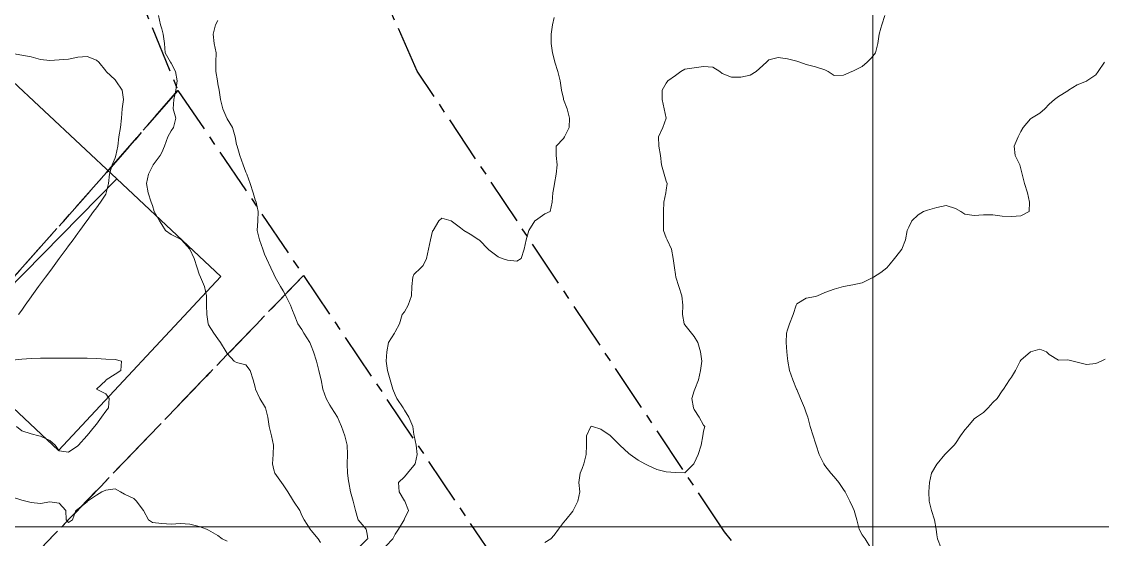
# Model space of a CAD drawing. Header units: centimetres. Extents: x 0 to 642158, y -847 to 649707.
# Drawn here: x 616421.2 to 616479.1, y 621086.7 to 621114.4 of the extents above; entities that cross this region are included whole.
import ezdxf

# ---------------------------------------------------------------- set-up
doc = ezdxf.new("R2010")
doc.units = ezdxf.units.CM
doc.header["$MEASUREMENT"] = 0
doc.linetypes.add('CENTERX2', pattern=[4, 2.5, -0.5, 0.5, -0.5])
doc.layers.add('MEV_grille', color=254, linetype='Continuous', lineweight=9)
doc.layers.add('WAL_topographie 0.5', color=253, linetype='Continuous', lineweight=20)
doc.layers.add('SPW_batiments', color=7, linetype='Continuous')
doc.layers.add('SPW_parcellaire cadastral', color=7, linetype='CENTERX2', lineweight=25, true_color=0xff0542)

# ---------------------------------------------------------------- blocks, each defined once
blk = doc.blocks.new('*U114')
at = {"layer": 'MEV_grille', "transparency": 33554687}
blk.add_lwpolyline([(-1338.461, 0), (1338.461, 0)], dxfattribs=at)
blk = doc.blocks.new('*U115')
at = {"layer": 'MEV_grille', "color": 0, "linetype": 'ByBlock', "lineweight": -2, "transparency": 16777216}
blk.add_blockref('*U114', (0, -1300), dxfattribs=at)
blk = doc.blocks.new('*U112')
at = {"layer": 'MEV_grille', "transparency": 33554687}
blk.add_lwpolyline([(0, 1825.476), (0, -1825.476)], dxfattribs=at)
blk = doc.blocks.new('*U113')
at = {"layer": 'MEV_grille', "color": 0, "linetype": 'ByBlock', "lineweight": -2, "transparency": 16777216}
blk.add_blockref('*U112', (1100, 0), dxfattribs=at)

msp = doc.modelspace()

# ---------------------------------------------------------------- linework, layer by layer
at = {"layer": 'SPW_batiments'}
for points in [[(616426.335, 621106.007), (616417.403, 621096.924), (616413.015, 621101.035), (616411.801, 621102.172), (616420.501, 621111.473), (616426.335, 621106.007)], [(616431.918, 621100.774), (616423.219, 621091.473), (616417.403, 621096.924), (616426.335, 621106.007), (616431.918, 621100.774)]]:
    msp.add_lwpolyline(points, dxfattribs=at)
at = {"layer": 'SPW_parcellaire cadastral'}
for points in [[(616517.432, 621020.631), (616515.356, 621018.862), (616458.873, 621087.118), (616442.43, 621111.761), (616437.847, 621122.116)], [(616429.612, 621110.742), (616425.786, 621106.34), (616417.939, 621097.498), (616415.363, 621094.534), (616397.472, 621074.92), (616390.677, 621082.875), (616397.675, 621090.487), (616403.704, 621097.045), (616425.196, 621121.507), (616429.612, 621110.742)], [(616436.334, 621100.841), (616418.521, 621082.322), (616408.822, 621071.738), (616404.139, 621066.321), (616402.941, 621068.081), (616397.472, 621074.92), (616415.363, 621094.534), (616417.939, 621097.498), (616425.786, 621106.34), (616429.612, 621110.742), (616436.334, 621100.841)], [(616414.789, 621054.224), (616404.139, 621066.321), (616408.822, 621071.738), (616418.521, 621082.322), (616436.334, 621100.841), (616448.697, 621082.468), (616440.533, 621075.457), (616427.351, 621064.646), (616418.722, 621057.514), (616414.789, 621054.224)]]:
    msp.add_lwpolyline(points, dxfattribs=at)
at = {"layer": 'WAL_topographie 0.5'}
for points in [[(616428.566, 621114.75), (616428.679, 621114.25), (616428.75, 621114.039), (616428.819, 621113.75), (616428.894, 621113.25), (616428.936, 621112.75), (616429.21, 621112.25), (616429.25, 621112.204), (616429.488, 621111.75), (616429.564, 621111.25), (616429.497, 621110.75), (616429.386, 621110.25), (616429.363, 621109.75), (616429.5, 621109.25), (616429.374, 621108.75), (616429.25, 621108.567), (616429.077, 621108.25), (616428.885, 621107.75), (616428.75, 621107.409), (616428.67, 621107.25), (616428.294, 621106.75), (616428.25, 621106.68), (616428.041, 621106.25), (616427.929, 621105.75), (616428.011, 621105.25), (616428.171, 621104.75), (616428.25, 621104.583), (616428.344, 621104.25), (616428.625, 621103.75), (616428.75, 621103.554), (616428.948, 621103.25), (616429.25, 621103.033), (616429.75, 621102.785), (616429.797, 621102.75), (616430.25, 621102.25), (616430.25, 621102.25), (616430.481, 621101.75), (616430.638, 621101.25), (616430.75, 621100.908), (616430.821, 621100.75), (616431.04, 621100.25), (616431.142, 621099.75), (616431.148, 621099.25), (616431.157, 621098.75), (616431.23, 621098.25), (616431.25, 621098.196), (616431.54, 621097.75), (616431.75, 621097.45), (616431.886, 621097.25), (616432.2, 621096.75), (616432.25, 621096.656), (616432.621, 621096.25), (616432.75, 621096.171), (616433.25, 621096.055), (616433.487, 621095.75), (616433.632, 621095.25), (616433.75, 621094.861), (616433.774, 621094.75), (616434.004, 621094.25), (616434.25, 621093.849), (616434.293, 621093.75), (616434.426, 621093.25), (616434.503, 621092.75), (616434.629, 621092.25), (616434.731, 621091.75), (616434.704, 621091.25), (616434.68, 621090.75), (616434.75, 621090.433), (616434.802, 621090.25), (616435.16, 621089.75), (616435.25, 621089.632), (616435.498, 621089.25), (616435.75, 621088.848), (616435.807, 621088.75), (616436.131, 621088.25), (616436.25, 621087.996), (616436.365, 621087.75), (616436.693, 621087.25), (616436.75, 621087.188), (616437.118, 621086.75), (616437.25, 621086.553)], [(616449.75, 621114.643), (616449.663, 621114.25), (616449.603, 621113.75), (616449.592, 621113.25), (616449.661, 621112.75), (616449.75, 621112.404), (616449.786, 621112.25), (616449.961, 621111.75), (616450.085, 621111.25), (616450.146, 621110.75), (616450.25, 621110.304), (616450.264, 621110.25), (616450.451, 621109.75), (616450.585, 621109.25), (616450.566, 621108.75), (616450.303, 621108.25), (616450.25, 621108.158), (616449.862, 621107.75), (616449.872, 621107.25), (616449.919, 621106.75), (616449.858, 621106.25), (616449.768, 621105.75), (616449.75, 621105.625), (616449.689, 621105.25), (616449.646, 621104.75), (616449.55, 621104.25), (616449.25, 621104.135), (616448.75, 621103.785), (616448.721, 621103.75), (616448.4, 621103.25), (616448.25, 621102.75), (616448.25, 621102.75), (616448.157, 621102.25), (616447.989, 621101.75), (616447.75, 621101.593), (616447.25, 621101.648), (616446.969, 621101.75), (616446.75, 621101.833), (616446.25, 621102.205), (616446.214, 621102.25), (616445.75, 621102.728), (616445.725, 621102.75), (616445.25, 621103.05), (616444.922, 621103.25), (616444.75, 621103.393), (616444.25, 621103.75), (616444.25, 621103.75), (616443.75, 621103.904), (616443.583, 621103.75), (616443.272, 621103.25), (616443.25, 621103.204), (616443.128, 621102.75), (616443.031, 621102.25), (616442.924, 621101.75), (616442.75, 621101.369), (616442.618, 621101.25), (616442.25, 621100.882), (616442.193, 621100.75), (616442.143, 621100.25), (616442.116, 621099.75), (616441.948, 621099.25), (616441.75, 621098.881), (616441.619, 621098.75), (616441.481, 621098.25), (616441.25, 621097.821), (616441.2, 621097.75), (616440.885, 621097.25), (616440.801, 621096.75), (616440.759, 621096.25), (616440.829, 621095.75), (616440.971, 621095.25), (616441.127, 621094.75), (616441.25, 621094.446), (616441.335, 621094.25), (616441.668, 621093.75), (616441.75, 621093.634), (616441.973, 621093.25), (616442.181, 621092.75), (616442.25, 621092.317), (616442.261, 621092.25), (616442.367, 621091.75), (616442.421, 621091.25), (616442.307, 621090.75), (616442.25, 621090.668), (616441.906, 621090.25), (616441.75, 621090.068), (616441.418, 621089.75), (616441.454, 621089.25), (616441.75, 621088.779), (616441.765, 621088.75), (616441.953, 621088.25), (616441.75, 621087.808), (616441.732, 621087.75), (616441.424, 621087.25), (616441.25, 621086.997), (616441.12, 621086.75), (616440.75, 621086.341)], [(616467.453, 621114.75), (616467.301, 621114.25), (616467.25, 621114.068), (616467.158, 621113.75), (616467.083, 621113.25), (616466.96, 621112.75), (616466.75, 621112.49), (616466.51, 621112.25), (616466.25, 621112.009), (616465.75, 621111.777), (616465.691, 621111.75), (616465.25, 621111.558), (616464.75, 621111.536), (616464.429, 621111.75), (616464.25, 621111.848), (616463.75, 621112.008), (616463.25, 621112.128), (616462.917, 621112.25), (616462.75, 621112.306), (616462.25, 621112.426), (616461.75, 621112.505), (616461.25, 621112.378), (616461.13, 621112.25), (616460.75, 621111.907), (616460.572, 621111.75), (616460.25, 621111.562), (616459.75, 621111.446), (616459.25, 621111.441), (616458.75, 621111.648), (616458.622, 621111.75), (616458.25, 621111.982), (616457.75, 621112.01), (616457.25, 621111.947), (616456.75, 621111.869), (616456.544, 621111.75), (616456.25, 621111.542), (616455.85, 621111.25), (616455.75, 621111.125), (616455.54, 621110.75), (616455.535, 621110.25), (616455.637, 621109.75), (616455.75, 621109.25), (616455.75, 621109.25), (616455.75, 621109.25), (616455.578, 621108.75), (616455.348, 621108.25), (616455.366, 621107.75), (616455.446, 621107.25), (616455.504, 621106.75), (616455.649, 621106.25), (616455.75, 621105.882), (616455.803, 621105.75), (616455.75, 621105.393), (616455.738, 621105.25), (616455.625, 621104.75), (616455.614, 621104.25), (616455.618, 621103.75), (616455.609, 621103.25), (616455.75, 621102.841), (616455.798, 621102.75), (616456.047, 621102.25), (616456.132, 621101.75), (616456.202, 621101.25), (616456.25, 621100.893), (616456.277, 621100.75), (616456.431, 621100.25), (616456.594, 621099.75), (616456.643, 621099.25), (616456.634, 621098.75), (616456.716, 621098.25), (616456.75, 621098.186), (616457.108, 621097.75), (616457.25, 621097.574), (616457.453, 621097.25), (616457.59, 621096.75), (616457.657, 621096.25), (616457.594, 621095.75), (616457.476, 621095.25), (616457.282, 621094.75), (616457.25, 621094.667), (616457.133, 621094.25), (616457.224, 621093.75), (616457.25, 621093.662), (616457.519, 621093.25), (616457.75, 621092.821), (616457.817, 621092.75), (616457.75, 621092.5), (616457.721, 621092.25), (616457.628, 621091.75), (616457.457, 621091.25), (616457.25, 621090.788), (616457.226, 621090.75), (616456.75, 621090.274), (616456.25, 621090.296), (616455.75, 621090.325), (616455.25, 621090.455), (616454.75, 621090.675), (616454.615, 621090.75), (616454.25, 621090.957), (616453.828, 621091.25), (616453.75, 621091.309), (616453.269, 621091.75), (616453.25, 621091.768), (616452.768, 621092.25), (616452.75, 621092.267), (616452.25, 621092.613), (616451.803, 621092.75), (616451.75, 621092.768), (616451.714, 621092.75), (616451.484, 621092.25), (616451.489, 621091.75), (616451.475, 621091.25), (616451.345, 621090.75), (616451.25, 621090.5), (616451.153, 621090.25), (616451.083, 621089.75), (616451.139, 621089.25), (616451.019, 621088.75), (616450.766, 621088.25), (616450.75, 621088.214), (616450.389, 621087.75), (616450.25, 621087.611), (616449.99, 621087.25), (616449.75, 621086.934), (616449.575, 621086.75), (616449.25, 621086.54)], [(616431.75, 621114.477), (616431.621, 621114.25), (616431.503, 621113.75), (616431.554, 621113.25), (616431.653, 621112.75), (616431.642, 621112.25), (616431.645, 621111.75), (616431.73, 621111.25), (616431.75, 621111.083), (616431.825, 621110.75), (616431.892, 621110.25), (616432.023, 621109.75), (616432.232, 621109.25), (616432.25, 621109.212), (616432.542, 621108.75), (616432.678, 621108.25), (616432.75, 621107.85), (616432.776, 621107.75), (616432.921, 621107.25), (616433.11, 621106.75), (616433.25, 621106.372), (616433.305, 621106.25), (616433.488, 621105.75), (616433.642, 621105.25), (616433.75, 621104.89), (616433.8, 621104.75), (616433.903, 621104.25), (616433.886, 621103.75), (616433.853, 621103.25), (616433.979, 621102.75), (616434.161, 621102.25), (616434.25, 621101.983), (616434.354, 621101.75), (616434.59, 621101.25), (616434.75, 621100.908), (616434.826, 621100.75), (616435.113, 621100.25), (616435.25, 621100.02), (616435.398, 621099.75), (616435.635, 621099.25), (616435.75, 621098.962), (616435.842, 621098.75), (616436.036, 621098.25), (616436.25, 621097.939), (616436.361, 621097.75), (616436.673, 621097.25), (616436.75, 621097.069), (616436.874, 621096.75), (616437.026, 621096.25), (616437.16, 621095.75), (616437.25, 621095.37), (616437.276, 621095.25), (616437.366, 621094.75), (616437.545, 621094.25), (616437.75, 621093.886), (616437.838, 621093.75), (616438.161, 621093.25), (616438.25, 621093.047), (616438.37, 621092.75), (616438.55, 621092.25), (616438.669, 621091.75), (616438.694, 621091.25), (616438.668, 621090.75), (616438.685, 621090.25), (616438.75, 621089.844), (616438.761, 621089.75), (616438.857, 621089.25), (616438.993, 621088.75), (616439.115, 621088.25), (616439.25, 621087.803), (616439.271, 621087.75), (616439.691, 621087.25), (616439.75, 621087), (616439.78, 621086.75), (616439.75, 621086.727), (616439.254, 621086.25)], [(616420.75, 621112.716), (616421.25, 621112.62), (616421.75, 621112.54), (616422.25, 621112.395), (616422.75, 621112.347), (616423.25, 621112.369), (616423.75, 621112.415), (616424.25, 621112.516), (616424.75, 621112.561), (616425.25, 621112.36), (616425.382, 621112.25), (616425.75, 621111.786), (616425.778, 621111.75), (616426.25, 621111.298), (616426.291, 621111.25), (616426.631, 621110.75), (616426.692, 621110.25), (616426.621, 621109.75), (616426.585, 621109.25), (616426.541, 621108.75), (616426.456, 621108.25), (616426.394, 621107.75), (616426.293, 621107.25), (616426.25, 621107.139), (616426.088, 621106.75), (616425.949, 621106.25), (616425.894, 621105.75), (616425.779, 621105.25), (616425.75, 621105.193), (616425.463, 621104.75), (616425.25, 621104.461), (616425.094, 621104.25), (616424.75, 621103.782), (616424.727, 621103.75), (616424.366, 621103.25), (616424.25, 621103.092), (616424, 621102.75), (616423.75, 621102.413), (616423.629, 621102.25), (616423.26, 621101.75), (616423.25, 621101.737), (616422.893, 621101.25), (616422.75, 621101.055), (616422.522, 621100.75), (616422.25, 621100.379), (616422.152, 621100.25), (616421.791, 621099.75), (616421.75, 621099.69), (616421.436, 621099.25), (616421.25, 621098.977), (616421.081, 621098.75)], [(616479.215, 621112.25), (616478.88, 621111.75), (616478.75, 621111.579), (616478.268, 621111.25), (616478.25, 621111.238), (616477.75, 621111.032), (616477.292, 621110.75), (616477.25, 621110.724), (616476.75, 621110.404), (616476.54, 621110.25), (616476.25, 621110), (616476.021, 621109.75), (616475.75, 621109.526), (616475.306, 621109.25), (616475.25, 621109.219), (616474.865, 621108.75), (616474.75, 621108.536), (616474.604, 621108.25), (616474.391, 621107.75), (616474.445, 621107.25), (616474.694, 621106.75), (616474.75, 621106.55), (616474.816, 621106.25), (616474.937, 621105.75), (616475.095, 621105.25), (616475.2, 621104.75), (616475.182, 621104.25), (616474.75, 621104.034), (616474.25, 621103.988), (616473.75, 621104.007), (616473.25, 621104.074), (616472.75, 621104.079), (616472.25, 621104.039), (616471.75, 621104.118), (616471.536, 621104.25), (616471.25, 621104.411), (616470.75, 621104.572), (616470.25, 621104.469), (616469.75, 621104.332), (616469.528, 621104.25), (616469.25, 621104.083), (616468.909, 621103.75), (616468.75, 621103.417), (616468.662, 621103.25), (616468.572, 621102.75), (616468.375, 621102.25), (616468.25, 621102.074), (616467.982, 621101.75), (616467.75, 621101.462), (616467.571, 621101.25), (616467.25, 621101), (616466.847, 621100.75), (616466.75, 621100.696), (616466.25, 621100.448), (616465.75, 621100.335), (616465.25, 621100.25), (616465.25, 621100.25), (616464.75, 621100.105), (616464.25, 621099.92), (616463.85, 621099.75), (616463.75, 621099.701), (616463.25, 621099.618), (616462.75, 621099.325), (616462.719, 621099.25), (616462.546, 621098.75), (616462.352, 621098.25), (616462.25, 621097.917), (616462.204, 621097.75), (616462.186, 621097.25), (616462.22, 621096.75), (616462.25, 621096.393), (616462.263, 621096.25), (616462.36, 621095.75), (616462.533, 621095.25), (616462.738, 621094.75), (616462.75, 621094.724), (616462.949, 621094.25), (616463.159, 621093.75), (616463.25, 621093.485), (616463.334, 621093.25), (616463.471, 621092.75), (616463.618, 621092.25), (616463.75, 621091.853), (616463.782, 621091.75), (616463.947, 621091.25), (616464.191, 621090.75), (616464.25, 621090.661), (616464.573, 621090.25), (616464.75, 621090.056), (616465, 621089.75), (616465.25, 621089.389), (616465.334, 621089.25), (616465.59, 621088.75), (616465.75, 621088.422), (616465.82, 621088.25), (616465.952, 621087.75), (616466.087, 621087.25), (616466.25, 621086.952), (616466.406, 621086.75), (616466.712, 621086.25)], [(616479.25, 621096.354), (616479.038, 621096.25), (616478.75, 621096.125), (616478.25, 621096.075), (616477.75, 621096.195), (616477.536, 621096.25), (616477.25, 621096.329), (616476.75, 621096.308), (616476.25, 621096.607), (616476.117, 621096.75), (616475.75, 621096.899), (616475.25, 621096.75), (616475.25, 621096.75), (616474.75, 621096.303), (616474.706, 621096.25), (616474.464, 621095.75), (616474.25, 621095.39), (616474.129, 621095.25), (616473.807, 621094.75), (616473.75, 621094.659), (616473.469, 621094.25), (616473.25, 621094.031), (616472.993, 621093.75), (616472.75, 621093.507), (616472.375, 621093.25), (616472.25, 621093.156), (616471.899, 621092.75), (616471.75, 621092.583), (616471.506, 621092.25), (616471.25, 621091.839), (616471.172, 621091.75), (616470.75, 621091.328), (616470.681, 621091.25), (616470.265, 621090.75), (616470.25, 621090.731), (616469.952, 621090.25), (616469.844, 621089.75), (616469.807, 621089.25), (616469.828, 621088.75), (616469.955, 621088.25), (616470.112, 621087.75), (616470.205, 621087.25), (616470.25, 621086.95), (616470.285, 621086.75), (616470.483, 621086.25)], [(616420.75, 621096.298), (616421.25, 621096.354), (616421.75, 621096.4), (616422.25, 621096.417), (616422.75, 621096.417), (616423.25, 621096.417), (616423.75, 621096.417), (616424.25, 621096.417), (616424.75, 621096.41), (616425.25, 621096.386), (616425.75, 621096.36), (616426.25, 621096.34), (616426.6, 621096.25), (616426.559, 621095.75), (616426.25, 621095.547), (616425.775, 621095.25), (616425.75, 621095.208), (616425.25, 621094.75), (616425.75, 621094.5), (616425.927, 621094.25), (616425.904, 621093.75), (616425.75, 621093.568), (616425.513, 621093.25), (616425.25, 621092.881), (616425.14, 621092.75), (616424.75, 621092.274), (616424.73, 621092.25), (616424.292, 621091.75), (616424.25, 621091.71), (616423.75, 621091.379), (616423.25, 621091.454), (616423.047, 621091.75), (616422.75, 621092.01), (616422.25, 621092.233), (616422.171, 621092.25), (616421.75, 621092.364), (616421.25, 621092.517), (616420.966, 621092.75)], [(616420.75, 621088.972), (616421.25, 621088.817), (616421.472, 621088.75), (616421.75, 621088.679), (616422.25, 621088.625), (616422.75, 621088.73), (616423.25, 621088.643), (616423.617, 621088.25), (616423.625, 621087.75), (616423.75, 621087.607), (616423.973, 621087.75), (616424.15, 621088.25), (616424.25, 621088.322), (616424.75, 621088.726), (616424.775, 621088.75), (616425.25, 621089.078), (616425.544, 621089.25), (616425.75, 621089.353), (616426.25, 621089.409), (616426.542, 621089.25), (616426.75, 621089.131), (616427.25, 621088.893), (616427.393, 621088.75), (616427.75, 621088.281), (616427.769, 621088.25), (616428.036, 621087.75), (616428.25, 621087.613), (616428.75, 621087.569), (616429.25, 621087.526), (616429.75, 621087.562), (616430.25, 621087.519), (616430.75, 621087.393), (616431.144, 621087.25), (616431.25, 621087.213), (616431.75, 621086.914), (616431.974, 621086.75), (616432.25, 621086.62)]]:
    msp.add_lwpolyline(points, dxfattribs=at)

# ---------------------------------------------------------------- block references
at = {"layer": 'MEV_grille', "transparency": 33554687}
for name, p in [('*U113', (615366.814, 620593.644)), ('*U115', (616669.481, 622387.381))]:
    msp.add_blockref(name, p, dxfattribs=at)

doc.saveas('drawing.dxf')
